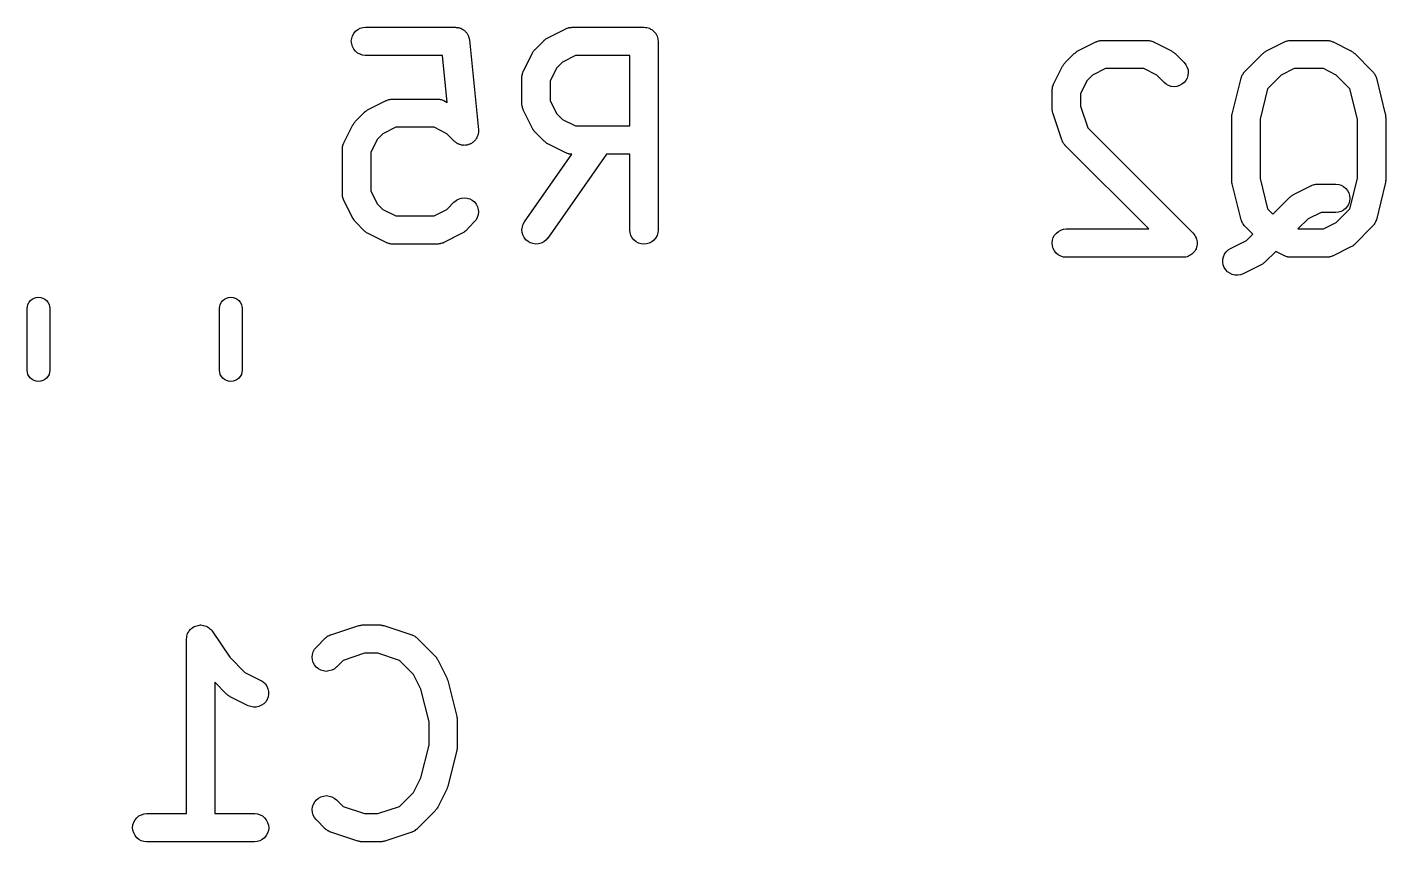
# Model space of a CAD drawing. Extents: x 108.5 to 143.7, y -107.3 to -93.4.
# Drawn here: x 131.18 to 138.38, y -106.13 to -101.81 of the extents above; entities that cross this region are included whole.
import ezdxf

# ---------------------------------------------------------------- set-up
doc = ezdxf.new("R2010")
doc.units = 0
doc.header["$MEASUREMENT"] = 0
doc.layers.add('BLACK', color=7, linetype='CONTINUOUS')

msp = doc.modelspace()

# ---------------------------------------------------------------- linework, layer by layer
at = {"layer": 'BLACK', "linetype": 'CONTINUOUS'}
for p, q in [((132.899, -101.882), (132.901, -101.867)), ((132.901, -101.867), (132.905, -101.853)), ((132.905, -101.853), (132.912, -101.84)), ((132.912, -101.84), (132.922, -101.829)), ((132.922, -101.829), (132.933, -101.82)), ((132.933, -101.82), (132.946, -101.813)), ((132.946, -101.813), (132.96, -101.809)), ((132.96, -101.809), (132.974, -101.807)), ((132.974, -101.807), (133.451, -101.807)), ((133.451, -101.807), (133.452, -101.807)), ((133.452, -101.807), (133.455, -101.808)), ((133.455, -101.808), (133.458, -101.808)), ((133.458, -101.808), (133.462, -101.809)), ((133.462, -101.809), (133.466, -101.809)), ((133.466, -101.809), (133.469, -101.81)), ((133.469, -101.81), (133.473, -101.811)), ((133.473, -101.811), (133.476, -101.812)), ((133.476, -101.812), (133.48, -101.813)), ((133.48, -101.813), (133.483, -101.815)), ((133.483, -101.815), (133.486, -101.816)), ((133.486, -101.816), (133.489, -101.819)), ((133.489, -101.819), (133.493, -101.82)), ((133.493, -101.82), (133.496, -101.823)), ((133.496, -101.823), (133.498, -101.824)), ((133.498, -101.824), (133.501, -101.827)), ((133.501, -101.827), (133.504, -101.83)), ((133.504, -101.83), (133.506, -101.833)), ((133.506, -101.833), (133.509, -101.835)), ((133.509, -101.835), (133.511, -101.838)), ((133.511, -101.838), (133.513, -101.841)), ((133.513, -101.841), (133.515, -101.844)), ((133.515, -101.844), (133.517, -101.847)), ((133.517, -101.847), (133.518, -101.851)), ((133.518, -101.851), (133.52, -101.854)), ((133.52, -101.854), (133.521, -101.857)), ((133.521, -101.857), (133.522, -101.861)), ((133.522, -101.861), (133.523, -101.864)), ((133.523, -101.864), (133.524, -101.868)), ((133.524, -101.868), (133.525, -101.872)), ((133.525, -101.872), (133.525, -101.875)), ((133.525, -101.875), (133.573, -102.351)), ((133.874, -101.925), (133.921, -101.877)), ((133.921, -101.877), (133.922, -101.876)), ((133.922, -101.876), (133.925, -101.874)), ((133.925, -101.874), (133.928, -101.871)), ((133.928, -101.871), (133.931, -101.869)), ((133.931, -101.869), (133.934, -101.867)), ((133.934, -101.867), (133.937, -101.865)), ((133.937, -101.865), (133.941, -101.863)), ((133.941, -101.863), (134.036, -101.815)), ((134.036, -101.815), (134.037, -101.815)), ((134.037, -101.815), (134.039, -101.814)), ((134.039, -101.814), (134.041, -101.813)), ((134.041, -101.813), (134.046, -101.812)), ((134.046, -101.812), (134.051, -101.81)), ((134.051, -101.81), (134.053, -101.809)), ((134.053, -101.809), (134.055, -101.809)), ((134.055, -101.809), (134.06, -101.808)), ((134.06, -101.808), (134.065, -101.808)), ((134.065, -101.808), (134.067, -101.808)), ((134.067, -101.808), (134.07, -101.807)), ((134.07, -101.807), (134.451, -101.807)), ((134.451, -101.807), (134.451, -101.807)), ((134.451, -101.807), (134.451, -101.807)), ((134.451, -101.807), (134.452, -101.807)), ((134.451, -101.807), (134.451, -101.807)), ((134.452, -101.807), (134.459, -101.808)), ((134.459, -101.808), (134.466, -101.809)), ((134.466, -101.809), (134.466, -101.809)), ((134.466, -101.809), (134.466, -101.809)), ((134.466, -101.809), (134.473, -101.811)), ((134.473, -101.811), (134.48, -101.813)), ((134.48, -101.813), (134.48, -101.813)), ((134.48, -101.813), (134.48, -101.813)), ((134.48, -101.813), (134.486, -101.817)), ((134.486, -101.817), (134.493, -101.82)), ((134.493, -101.82), (134.493, -101.82)), ((134.493, -101.82), (134.493, -101.82)), ((134.493, -101.82), (134.498, -101.825)), ((134.498, -101.825), (134.504, -101.83)), ((134.504, -101.83), (134.504, -101.83)), ((134.504, -101.83), (134.504, -101.83)), ((134.504, -101.83), (134.509, -101.835)), ((134.509, -101.835), (134.513, -101.841)), ((134.513, -101.841), (134.513, -101.841)), ((134.513, -101.841), (134.513, -101.841)), ((134.513, -101.841), (134.517, -101.848)), ((134.517, -101.848), (134.52, -101.854)), ((134.52, -101.854), (134.52, -101.854)), ((134.52, -101.854), (134.52, -101.854)), ((134.52, -101.854), (134.522, -101.861)), ((134.522, -101.861), (134.524, -101.868)), ((134.524, -101.868), (134.524, -101.868)), ((134.524, -101.868), (134.524, -101.868)), ((134.524, -101.868), (134.525, -101.875)), ((134.525, -101.875), (134.526, -101.882)), ((136.866, -101.879), (136.871, -101.878)), ((136.871, -101.878), (136.877, -101.878)), ((136.877, -101.878), (136.879, -101.878)), ((136.879, -101.878), (136.881, -101.877)), ((136.881, -101.877), (137.119, -101.877)), ((137.119, -101.877), (137.12, -101.877)), ((137.12, -101.877), (137.122, -101.878)), ((137.122, -101.878), (137.124, -101.878)), ((137.124, -101.878), (137.13, -101.878)), ((137.13, -101.878), (137.135, -101.879)), ((137.866, -101.879), (137.871, -101.878)), ((137.871, -101.878), (137.877, -101.878)), ((137.877, -101.878), (137.879, -101.878)), ((137.879, -101.878), (137.881, -101.877)), ((137.881, -101.877), (138.071, -101.877)), ((138.071, -101.877), (138.072, -101.877)), ((138.072, -101.877), (138.075, -101.878)), ((138.075, -101.878), (138.077, -101.878)), ((138.077, -101.878), (138.082, -101.878)), ((138.082, -101.878), (138.087, -101.879)), ((132.901, -101.896), (132.899, -101.882)), ((132.905, -101.91), (132.901, -101.896)), ((132.912, -101.923), (132.905, -101.91)), ((132.921, -101.935), (132.912, -101.923)), ((132.932, -101.944), (132.921, -101.935)), ((132.945, -101.951), (132.932, -101.944)), ((133.812, -102.039), (133.86, -101.944)), ((133.86, -101.943), (133.862, -101.94)), ((133.86, -101.944), (133.86, -101.943)), ((133.862, -101.94), (133.864, -101.936)), ((133.864, -101.936), (133.866, -101.933)), ((133.866, -101.933), (133.868, -101.931)), ((133.868, -101.931), (133.871, -101.928)), ((133.871, -101.928), (133.874, -101.925)), ((134.526, -101.882), (134.526, -102.882)), ((136.685, -101.995), (136.733, -101.947)), ((136.733, -101.946), (136.737, -101.944)), ((136.733, -101.947), (136.733, -101.946)), ((136.737, -101.944), (136.74, -101.941)), ((136.74, -101.941), (136.742, -101.939)), ((136.742, -101.939), (136.745, -101.937)), ((136.745, -101.937), (136.749, -101.935)), ((136.749, -101.935), (136.752, -101.933)), ((136.752, -101.933), (136.847, -101.885)), ((136.847, -101.885), (136.848, -101.885)), ((136.848, -101.885), (136.85, -101.884)), ((136.85, -101.884), (136.852, -101.883)), ((136.852, -101.883), (136.857, -101.882)), ((136.857, -101.882), (136.862, -101.88)), ((136.862, -101.88), (136.864, -101.879)), ((136.864, -101.879), (136.866, -101.879)), ((137.135, -101.879), (137.137, -101.88)), ((137.137, -101.88), (137.139, -101.88)), ((137.139, -101.88), (137.144, -101.882)), ((137.144, -101.882), (137.149, -101.883)), ((137.149, -101.883), (137.151, -101.885)), ((137.151, -101.885), (137.153, -101.885)), ((137.153, -101.885), (137.248, -101.933)), ((137.248, -101.933), (137.249, -101.933)), ((137.249, -101.933), (137.252, -101.936)), ((137.252, -101.936), (137.256, -101.938)), ((137.256, -101.938), (137.258, -101.94)), ((137.258, -101.94), (137.261, -101.941)), ((137.261, -101.941), (137.264, -101.944)), ((137.264, -101.944), (137.267, -101.947)), ((137.267, -101.947), (137.315, -101.995)), ((137.637, -102.042), (137.733, -101.947)), ((137.733, -101.946), (137.737, -101.944)), ((137.733, -101.947), (137.733, -101.946)), ((137.737, -101.944), (137.74, -101.941)), ((137.74, -101.941), (137.742, -101.939)), ((137.742, -101.939), (137.745, -101.937)), ((137.745, -101.937), (137.749, -101.935)), ((137.749, -101.935), (137.752, -101.933)), ((137.752, -101.933), (137.847, -101.885)), ((137.847, -101.885), (137.848, -101.885)), ((137.848, -101.885), (137.85, -101.884)), ((137.85, -101.884), (137.852, -101.883)), ((137.852, -101.883), (137.857, -101.882)), ((137.857, -101.882), (137.862, -101.88)), ((137.862, -101.88), (137.864, -101.879)), ((137.864, -101.879), (137.866, -101.879)), ((138.087, -101.879), (138.089, -101.88)), ((138.089, -101.88), (138.091, -101.88)), ((138.091, -101.88), (138.096, -101.882)), ((138.096, -101.882), (138.101, -101.883)), ((138.101, -101.883), (138.103, -101.885)), ((138.103, -101.885), (138.105, -101.885)), ((138.105, -101.885), (138.2, -101.933)), ((138.2, -101.933), (138.201, -101.933)), ((138.201, -101.933), (138.205, -101.936)), ((138.205, -101.936), (138.208, -101.938)), ((138.208, -101.938), (138.211, -101.94)), ((138.211, -101.94), (138.213, -101.941)), ((138.213, -101.941), (138.216, -101.944)), ((138.216, -101.944), (138.22, -101.947)), ((138.22, -101.947), (138.315, -102.042)), ((132.959, -101.956), (132.945, -101.951)), ((132.973, -101.957), (132.959, -101.956)), ((132.974, -101.957), (132.973, -101.957)), ((133.383, -101.957), (132.974, -101.957)), ((133.408, -102.206), (133.383, -101.957)), ((133.988, -102.022), (133.954, -102.091)), ((134.019, -101.992), (133.988, -102.022)), ((134.087, -101.957), (134.019, -101.992)), ((134.376, -101.957), (134.087, -101.957)), ((134.376, -102.331), (134.376, -101.957)), ((136.623, -102.109), (136.671, -102.014)), ((136.671, -102.013), (136.674, -102.01)), ((136.671, -102.014), (136.671, -102.013)), ((136.674, -102.01), (136.676, -102.006)), ((136.676, -102.006), (136.678, -102.003)), ((136.678, -102.003), (136.679, -102.001)), ((136.679, -102.001), (136.682, -101.998)), ((136.682, -101.998), (136.685, -101.995)), ((137.315, -101.995), (137.316, -101.995)), ((137.316, -101.995), (137.325, -102.007)), ((137.325, -102.007), (137.332, -102.02)), ((137.332, -102.02), (137.336, -102.034)), ((133.804, -102.067), (133.805, -102.062)), ((133.804, -102.07), (133.804, -102.067)), ((133.804, -102.072), (133.804, -102.07)), ((133.804, -102.073), (133.804, -102.072)), ((133.804, -102.216), (133.804, -102.073)), ((133.805, -102.062), (133.806, -102.057)), ((133.806, -102.055), (133.807, -102.053)), ((133.806, -102.057), (133.806, -102.055)), ((133.807, -102.053), (133.809, -102.048)), ((133.809, -102.048), (133.81, -102.043)), ((133.81, -102.043), (133.811, -102.041)), ((133.811, -102.041), (133.812, -102.039)), ((133.954, -102.091), (133.954, -102.198)), ((136.8, -102.092), (136.765, -102.161)), ((136.83, -102.062), (136.8, -102.092)), ((136.899, -102.027), (136.83, -102.062)), ((137.101, -102.027), (136.899, -102.027)), ((137.17, -102.062), (137.101, -102.027)), ((137.209, -102.101), (137.17, -102.062)), ((137.324, -102.09), (137.315, -102.101)), ((137.331, -102.077), (137.324, -102.09)), ((137.335, -102.063), (137.331, -102.077)), ((137.337, -102.048), (137.335, -102.063)), ((137.336, -102.034), (137.337, -102.048)), ((137.57, -102.268), (137.618, -102.077)), ((137.618, -102.076), (137.62, -102.071)), ((137.618, -102.077), (137.618, -102.076)), ((137.62, -102.071), (137.621, -102.066)), ((137.621, -102.066), (137.622, -102.064)), ((137.622, -102.064), (137.623, -102.062)), ((137.623, -102.062), (137.626, -102.058)), ((137.626, -102.058), (137.628, -102.054)), ((137.628, -102.054), (137.63, -102.052)), ((137.63, -102.052), (137.631, -102.05)), ((137.631, -102.05), (137.634, -102.046)), ((137.634, -102.046), (137.637, -102.042)), ((137.83, -102.062), (137.758, -102.134)), ((137.899, -102.027), (137.83, -102.062)), ((138.054, -102.027), (137.899, -102.027)), ((138.122, -102.062), (138.054, -102.027)), ((138.194, -102.134), (138.122, -102.062)), ((138.315, -102.042), (138.316, -102.043)), ((138.316, -102.043), (138.319, -102.047)), ((138.319, -102.047), (138.322, -102.051)), ((138.322, -102.051), (138.323, -102.053)), ((138.323, -102.053), (138.325, -102.054)), ((138.325, -102.054), (138.327, -102.059)), ((138.327, -102.059), (138.33, -102.063)), ((138.33, -102.063), (138.331, -102.065)), ((138.331, -102.065), (138.332, -102.067)), ((138.332, -102.067), (138.333, -102.072)), ((138.333, -102.072), (138.335, -102.077)), ((138.335, -102.077), (138.382, -102.268)), ((136.615, -102.142), (136.616, -102.14)), ((136.615, -102.143), (136.615, -102.142)), ((136.615, -102.238), (136.615, -102.143)), ((136.616, -102.137), (136.617, -102.132)), ((136.616, -102.14), (136.616, -102.137)), ((136.617, -102.127), (136.618, -102.125)), ((136.617, -102.132), (136.617, -102.127)), ((136.618, -102.123), (136.62, -102.118)), ((136.618, -102.125), (136.618, -102.123)), ((136.62, -102.118), (136.622, -102.113)), ((136.622, -102.113), (136.623, -102.111)), ((136.623, -102.111), (136.623, -102.109)), ((136.765, -102.161), (136.765, -102.226)), ((137.22, -102.11), (137.209, -102.101)), ((137.233, -102.117), (137.22, -102.11)), ((137.247, -102.121), (137.233, -102.117)), ((137.262, -102.123), (137.247, -102.121)), ((137.276, -102.121), (137.262, -102.123)), ((137.29, -102.117), (137.276, -102.121)), ((137.303, -102.11), (137.29, -102.117)), ((137.315, -102.101), (137.303, -102.11)), ((137.758, -102.134), (137.718, -102.295)), ((138.235, -102.295), (138.194, -102.134)), ((132.988, -102.244), (133.084, -102.196)), ((133.084, -102.196), (133.085, -102.196)), ((133.085, -102.196), (133.087, -102.195)), ((133.087, -102.195), (133.089, -102.194)), ((133.089, -102.194), (133.094, -102.193)), ((133.094, -102.193), (133.098, -102.191)), ((133.098, -102.191), (133.101, -102.19)), ((133.101, -102.19), (133.103, -102.19)), ((133.103, -102.19), (133.108, -102.189)), ((133.108, -102.189), (133.113, -102.188)), ((133.113, -102.188), (133.115, -102.189)), ((133.115, -102.189), (133.117, -102.188)), ((133.117, -102.188), (133.355, -102.188)), ((133.355, -102.188), (133.356, -102.188)), ((133.356, -102.188), (133.359, -102.189)), ((133.359, -102.189), (133.361, -102.189)), ((133.361, -102.189), (133.366, -102.189)), ((133.366, -102.189), (133.371, -102.19)), ((133.371, -102.19), (133.373, -102.191)), ((133.373, -102.191), (133.375, -102.191)), ((133.375, -102.191), (133.38, -102.193)), ((133.38, -102.193), (133.385, -102.194)), ((133.385, -102.194), (133.387, -102.195)), ((133.387, -102.195), (133.389, -102.196)), ((133.389, -102.196), (133.408, -102.206)), ((133.804, -102.218), (133.804, -102.216)), ((133.804, -102.22), (133.804, -102.218)), ((133.805, -102.225), (133.804, -102.22)), ((133.806, -102.23), (133.805, -102.225)), ((133.806, -102.232), (133.806, -102.23)), ((133.807, -102.235), (133.806, -102.232)), ((133.808, -102.239), (133.807, -102.235)), ((133.954, -102.198), (133.988, -102.267)), ((136.616, -102.242), (136.615, -102.238)), ((136.765, -102.226), (136.804, -102.34)), ((132.916, -102.312), (132.919, -102.309)), ((132.919, -102.309), (132.921, -102.306)), ((132.921, -102.306), (132.969, -102.258)), ((132.969, -102.258), (132.97, -102.257)), ((132.97, -102.257), (132.973, -102.255)), ((132.973, -102.255), (132.976, -102.252)), ((132.976, -102.252), (132.979, -102.25)), ((132.979, -102.25), (132.981, -102.248)), ((132.981, -102.248), (132.985, -102.246)), ((132.985, -102.246), (132.988, -102.244)), ((133.81, -102.244), (133.808, -102.239)), ((133.811, -102.246), (133.81, -102.244)), ((133.812, -102.248), (133.811, -102.246)), ((133.812, -102.249), (133.812, -102.248)), ((133.86, -102.344), (133.812, -102.249)), ((133.988, -102.267), (134.019, -102.297)), ((134.019, -102.297), (134.087, -102.331)), ((136.616, -102.247), (136.616, -102.242)), ((136.617, -102.25), (136.616, -102.247)), ((136.617, -102.253), (136.617, -102.25)), ((136.618, -102.257), (136.617, -102.253)), ((136.619, -102.261), (136.618, -102.257)), ((136.619, -102.262), (136.619, -102.261)), ((136.667, -102.405), (136.619, -102.262)), ((137.568, -102.282), (137.569, -102.276)), ((137.568, -102.283), (137.568, -102.282)), ((137.568, -102.285), (137.568, -102.283)), ((137.568, -102.286), (137.568, -102.285)), ((137.568, -102.619), (137.568, -102.286)), ((137.569, -102.27), (137.57, -102.269)), ((137.569, -102.276), (137.569, -102.27)), ((137.57, -102.269), (137.57, -102.268)), ((137.718, -102.295), (137.718, -102.61)), ((138.235, -102.61), (138.235, -102.295)), ((138.382, -102.268), (138.383, -102.269)), ((138.383, -102.269), (138.383, -102.27)), ((138.383, -102.27), (138.383, -102.271)), ((138.383, -102.271), (138.384, -102.277)), ((138.384, -102.277), (138.384, -102.283)), ((138.384, -102.283), (138.384, -102.284)), ((138.384, -102.284), (138.385, -102.286)), ((138.385, -102.286), (138.385, -102.619)), ((132.86, -102.42), (132.907, -102.325)), ((132.907, -102.325), (132.908, -102.324)), ((132.908, -102.324), (132.91, -102.321)), ((132.91, -102.321), (132.912, -102.317)), ((132.912, -102.317), (132.914, -102.314)), ((132.914, -102.314), (132.916, -102.312)), ((133.066, -102.373), (133.036, -102.403)), ((133.135, -102.338), (133.066, -102.373)), ((133.338, -102.338), (133.135, -102.338)), ((133.406, -102.373), (133.338, -102.338)), ((133.445, -102.412), (133.406, -102.373)), ((133.57, -102.381), (133.568, -102.384)), ((133.571, -102.377), (133.57, -102.381)), ((133.572, -102.374), (133.571, -102.377)), ((133.573, -102.367), (133.572, -102.37)), ((133.572, -102.37), (133.572, -102.374)), ((133.573, -102.351), (133.573, -102.352)), ((133.573, -102.352), (133.573, -102.356)), ((133.573, -102.356), (133.573, -102.359)), ((133.573, -102.359), (133.573, -102.363)), ((133.573, -102.363), (133.573, -102.367)), ((133.862, -102.348), (133.86, -102.344)), ((133.864, -102.352), (133.862, -102.348)), ((133.866, -102.354), (133.864, -102.352)), ((133.867, -102.357), (133.866, -102.354)), ((133.87, -102.36), (133.867, -102.357)), ((133.873, -102.363), (133.87, -102.36)), ((133.874, -102.364), (133.873, -102.363)), ((133.921, -102.412), (133.874, -102.364)), ((134.087, -102.331), (134.376, -102.331)), ((136.804, -102.34), (137.363, -102.899)), ((132.852, -102.448), (132.853, -102.443)), ((132.852, -102.451), (132.852, -102.448)), ((132.852, -102.453), (132.852, -102.451)), ((132.852, -102.454), (132.852, -102.453)), ((132.852, -102.692), (132.852, -102.454)), ((132.853, -102.438), (132.854, -102.436)), ((132.853, -102.443), (132.853, -102.438)), ((132.854, -102.434), (132.856, -102.429)), ((132.854, -102.436), (132.854, -102.434)), ((132.856, -102.429), (132.858, -102.424)), ((132.858, -102.424), (132.859, -102.422)), ((132.859, -102.422), (132.86, -102.42)), ((133.036, -102.403), (133.002, -102.472)), ((133.448, -102.414), (133.445, -102.412)), ((133.451, -102.416), (133.448, -102.414)), ((133.454, -102.419), (133.451, -102.416)), ((133.456, -102.421), (133.454, -102.419)), ((133.46, -102.423), (133.456, -102.421)), ((133.463, -102.425), (133.46, -102.423)), ((133.466, -102.426), (133.463, -102.425)), ((133.469, -102.428), (133.466, -102.426)), ((133.473, -102.429), (133.469, -102.428)), ((133.476, -102.43), (133.473, -102.429)), ((133.48, -102.431), (133.476, -102.43)), ((133.483, -102.432), (133.48, -102.431)), ((133.487, -102.432), (133.483, -102.432)), ((133.491, -102.433), (133.487, -102.432)), ((133.494, -102.433), (133.491, -102.433)), ((133.498, -102.434), (133.494, -102.433)), ((133.502, -102.433), (133.498, -102.434)), ((133.505, -102.433), (133.502, -102.433)), ((133.509, -102.433), (133.505, -102.433)), ((133.513, -102.432), (133.509, -102.433)), ((133.516, -102.431), (133.513, -102.432)), ((133.52, -102.43), (133.516, -102.431)), ((133.523, -102.429), (133.52, -102.43)), ((133.527, -102.428), (133.523, -102.429)), ((133.53, -102.426), (133.527, -102.428)), ((133.533, -102.425), (133.53, -102.426)), ((133.536, -102.423), (133.533, -102.425)), ((133.54, -102.421), (133.536, -102.423)), ((133.542, -102.419), (133.54, -102.421)), ((133.545, -102.417), (133.542, -102.419)), ((133.548, -102.414), (133.545, -102.417)), ((133.551, -102.412), (133.548, -102.414)), ((133.553, -102.409), (133.551, -102.412)), ((133.556, -102.407), (133.553, -102.409)), ((133.558, -102.404), (133.556, -102.407)), ((133.56, -102.401), (133.558, -102.404)), ((133.562, -102.398), (133.56, -102.401)), ((133.564, -102.395), (133.562, -102.398)), ((133.565, -102.391), (133.564, -102.395)), ((133.567, -102.388), (133.565, -102.391)), ((133.568, -102.384), (133.567, -102.388)), ((133.925, -102.414), (133.921, -102.412)), ((133.928, -102.417), (133.925, -102.414)), ((133.93, -102.419), (133.928, -102.417)), ((133.933, -102.421), (133.93, -102.419)), ((133.936, -102.423), (133.933, -102.421)), ((133.94, -102.425), (133.936, -102.423)), ((133.941, -102.426), (133.94, -102.425)), ((134.036, -102.473), (133.941, -102.426)), ((136.668, -102.407), (136.667, -102.405)), ((136.668, -102.409), (136.668, -102.407)), ((136.671, -102.413), (136.668, -102.409)), ((136.673, -102.418), (136.671, -102.413)), ((136.674, -102.42), (136.673, -102.418)), ((136.675, -102.422), (136.674, -102.42)), ((136.678, -102.426), (136.675, -102.422)), ((136.681, -102.43), (136.678, -102.426)), ((136.683, -102.432), (136.681, -102.43)), ((136.684, -102.433), (136.683, -102.432)), ((136.685, -102.434), (136.684, -102.433)), ((137.128, -102.877), (136.685, -102.434)), ((133.002, -102.472), (133.002, -102.674)), ((133.818, -102.839), (134.068, -102.481)), ((134.252, -102.481), (133.941, -102.925)), ((134.038, -102.474), (134.036, -102.473)), ((134.04, -102.475), (134.038, -102.474)), ((134.045, -102.477), (134.04, -102.475)), ((134.05, -102.479), (134.045, -102.477)), ((134.052, -102.479), (134.05, -102.479)), ((134.054, -102.48), (134.052, -102.479)), ((134.059, -102.48), (134.054, -102.48)), ((134.064, -102.481), (134.059, -102.48)), ((134.066, -102.481), (134.064, -102.481)), ((134.068, -102.481), (134.066, -102.481)), ((134.376, -102.481), (134.252, -102.481)), ((134.376, -102.882), (134.376, -102.481)), ((137.568, -102.62), (137.568, -102.619)), ((137.568, -102.622), (137.568, -102.62)), ((137.569, -102.628), (137.568, -102.622)), ((137.569, -102.634), (137.569, -102.628)), ((137.57, -102.635), (137.569, -102.634)), ((137.57, -102.636), (137.57, -102.635)), ((137.57, -102.637), (137.57, -102.636)), ((137.618, -102.828), (137.57, -102.637)), ((137.718, -102.61), (137.758, -102.771)), ((137.895, -102.695), (137.99, -102.647)), ((137.99, -102.647), (137.991, -102.647)), ((137.991, -102.647), (137.993, -102.646)), ((137.993, -102.646), (137.995, -102.645)), ((137.995, -102.645), (138, -102.643)), ((138, -102.643), (138.005, -102.642)), ((138.005, -102.642), (138.007, -102.641)), ((138.007, -102.641), (138.009, -102.641)), ((138.009, -102.641), (138.014, -102.64)), ((138.014, -102.64), (138.019, -102.639)), ((138.019, -102.639), (138.022, -102.639)), ((138.022, -102.639), (138.024, -102.639)), ((138.024, -102.639), (138.119, -102.639)), ((138.119, -102.639), (138.12, -102.639)), ((138.12, -102.639), (138.135, -102.641)), ((138.135, -102.641), (138.149, -102.645)), ((138.149, -102.645), (138.161, -102.652)), ((138.161, -102.652), (138.173, -102.662)), ((138.173, -102.662), (138.182, -102.673)), ((138.194, -102.771), (138.235, -102.61)), ((138.382, -102.637), (138.335, -102.828)), ((138.383, -102.635), (138.382, -102.636)), ((138.382, -102.636), (138.382, -102.637)), ((138.384, -102.629), (138.383, -102.635)), ((138.385, -102.62), (138.384, -102.621)), ((138.384, -102.621), (138.384, -102.623)), ((138.384, -102.623), (138.384, -102.629)), ((138.385, -102.619), (138.385, -102.62)), ((132.852, -102.694), (132.852, -102.692)), ((132.852, -102.696), (132.852, -102.694)), ((132.853, -102.701), (132.852, -102.696)), ((132.853, -102.706), (132.853, -102.701)), ((132.854, -102.709), (132.853, -102.706)), ((132.854, -102.711), (132.854, -102.709)), ((132.856, -102.716), (132.854, -102.711)), ((132.857, -102.72), (132.856, -102.716)), ((132.858, -102.722), (132.857, -102.72)), ((132.859, -102.725), (132.858, -102.722)), ((132.86, -102.725), (132.859, -102.725)), ((132.907, -102.821), (132.86, -102.725)), ((133.002, -102.674), (133.036, -102.743)), ((133.036, -102.743), (133.066, -102.773)), ((133.406, -102.773), (133.445, -102.734)), ((133.445, -102.734), (133.446, -102.733)), ((133.446, -102.733), (133.457, -102.724)), ((133.457, -102.724), (133.47, -102.718)), ((133.47, -102.718), (133.484, -102.713)), ((133.484, -102.713), (133.499, -102.712)), ((133.499, -102.712), (133.514, -102.714)), ((133.514, -102.714), (133.528, -102.718)), ((133.528, -102.718), (133.54, -102.725)), ((133.54, -102.725), (133.552, -102.734)), ((133.552, -102.734), (133.561, -102.746)), ((137.786, -102.799), (137.876, -102.709)), ((137.876, -102.708), (137.88, -102.706)), ((137.876, -102.709), (137.876, -102.708)), ((137.88, -102.706), (137.883, -102.703)), ((137.883, -102.703), (137.885, -102.701)), ((137.885, -102.701), (137.888, -102.699)), ((137.888, -102.699), (137.891, -102.697)), ((137.891, -102.697), (137.895, -102.695)), ((138.188, -102.743), (138.181, -102.756)), ((138.182, -102.673), (138.189, -102.686)), ((138.193, -102.729), (138.188, -102.743)), ((138.189, -102.686), (138.193, -102.7)), ((138.193, -102.7), (138.194, -102.715)), ((138.194, -102.715), (138.193, -102.729)), ((133.066, -102.773), (133.135, -102.807)), ((133.135, -102.807), (133.338, -102.807)), ((133.338, -102.807), (133.406, -102.773)), ((133.561, -102.746), (133.568, -102.759)), ((133.572, -102.802), (133.567, -102.816)), ((133.568, -102.759), (133.572, -102.773)), ((133.572, -102.773), (133.573, -102.787)), ((133.573, -102.787), (133.572, -102.802)), ((137.758, -102.771), (137.786, -102.799)), ((138.042, -102.789), (137.973, -102.824)), ((138.119, -102.789), (138.042, -102.789)), ((138.134, -102.788), (138.119, -102.789)), ((138.122, -102.843), (138.194, -102.771)), ((138.148, -102.784), (138.134, -102.788)), ((138.161, -102.777), (138.148, -102.784)), ((138.172, -102.768), (138.161, -102.777)), ((138.181, -102.756), (138.172, -102.768)), ((132.91, -102.824), (132.907, -102.821)), ((132.912, -102.828), (132.91, -102.824)), ((132.913, -102.83), (132.912, -102.828)), ((132.915, -102.833), (132.913, -102.83)), ((132.918, -102.836), (132.915, -102.833)), ((132.921, -102.839), (132.918, -102.836)), ((132.921, -102.84), (132.921, -102.839)), ((132.969, -102.888), (132.921, -102.84)), ((133.551, -102.84), (133.504, -102.888)), ((133.561, -102.829), (133.551, -102.84)), ((133.567, -102.816), (133.561, -102.829)), ((133.804, -102.881), (133.806, -102.866)), ((133.805, -102.895), (133.804, -102.881)), ((133.806, -102.866), (133.811, -102.852)), ((133.811, -102.852), (133.818, -102.839)), ((134.377, -102.897), (134.376, -102.882)), ((134.526, -102.883), (134.524, -102.898)), ((134.526, -102.882), (134.526, -102.883)), ((136.649, -102.89), (136.662, -102.883)), ((136.662, -102.883), (136.676, -102.879)), ((136.676, -102.879), (136.69, -102.877)), ((136.69, -102.877), (137.128, -102.877)), ((137.619, -102.832), (137.618, -102.828)), ((137.621, -102.837), (137.619, -102.832)), ((137.622, -102.839), (137.621, -102.837)), ((137.623, -102.841), (137.622, -102.839)), ((137.625, -102.846), (137.623, -102.841)), ((137.628, -102.85), (137.625, -102.846)), ((137.629, -102.852), (137.628, -102.85)), ((137.63, -102.854), (137.629, -102.852)), ((137.634, -102.858), (137.63, -102.854)), ((137.637, -102.862), (137.634, -102.858)), ((137.637, -102.863), (137.637, -102.862)), ((137.68, -102.905), (137.637, -102.863)), ((137.973, -102.824), (137.919, -102.877)), ((137.919, -102.877), (138.054, -102.877)), ((138.054, -102.877), (138.122, -102.843)), ((138.315, -102.863), (138.22, -102.958)), ((138.318, -102.859), (138.315, -102.863)), ((138.322, -102.855), (138.318, -102.859)), ((138.323, -102.853), (138.322, -102.855)), ((138.324, -102.851), (138.323, -102.853)), ((138.327, -102.847), (138.324, -102.851)), ((138.329, -102.842), (138.327, -102.847)), ((138.33, -102.84), (138.329, -102.842)), ((138.331, -102.838), (138.33, -102.84)), ((138.333, -102.833), (138.331, -102.838)), ((138.334, -102.829), (138.333, -102.833)), ((138.335, -102.828), (138.334, -102.829)), ((132.972, -102.89), (132.969, -102.888)), ((132.975, -102.893), (132.972, -102.89)), ((132.978, -102.895), (132.975, -102.893)), ((132.98, -102.897), (132.978, -102.895)), ((132.984, -102.899), (132.98, -102.897)), ((132.988, -102.901), (132.984, -102.899)), ((132.988, -102.902), (132.988, -102.901)), ((133.084, -102.949), (132.988, -102.902)), ((133.086, -102.95), (133.084, -102.949)), ((133.088, -102.951), (133.086, -102.95)), ((133.093, -102.953), (133.088, -102.951)), ((133.097, -102.955), (133.093, -102.953)), ((133.1, -102.955), (133.097, -102.955)), ((133.102, -102.956), (133.1, -102.955)), ((133.107, -102.956), (133.102, -102.956)), ((133.112, -102.957), (133.107, -102.956)), ((133.114, -102.957), (133.112, -102.957)), ((133.116, -102.957), (133.114, -102.957)), ((133.117, -102.957), (133.116, -102.957)), ((133.355, -102.957), (133.117, -102.957)), ((133.358, -102.957), (133.355, -102.957)), ((133.36, -102.957), (133.358, -102.957)), ((133.365, -102.956), (133.36, -102.957)), ((133.37, -102.956), (133.365, -102.956)), ((133.372, -102.955), (133.37, -102.956)), ((133.374, -102.955), (133.372, -102.955)), ((133.379, -102.953), (133.374, -102.955)), ((133.384, -102.952), (133.379, -102.953)), ((133.386, -102.951), (133.384, -102.952)), ((133.388, -102.95), (133.386, -102.951)), ((133.389, -102.949), (133.388, -102.95)), ((133.484, -102.902), (133.389, -102.949)), ((133.488, -102.9), (133.484, -102.902)), ((133.491, -102.898), (133.488, -102.9)), ((133.494, -102.896), (133.491, -102.898)), ((133.497, -102.894), (133.494, -102.896)), ((133.5, -102.891), (133.497, -102.894)), ((133.503, -102.889), (133.5, -102.891)), ((133.504, -102.888), (133.503, -102.889)), ((133.809, -102.909), (133.805, -102.895)), ((133.816, -102.922), (133.809, -102.909)), ((133.825, -102.934), (133.816, -102.922)), ((133.836, -102.944), (133.825, -102.934)), ((133.848, -102.951), (133.836, -102.944)), ((133.862, -102.955), (133.848, -102.951)), ((133.877, -102.957), (133.862, -102.955)), ((133.891, -102.956), (133.877, -102.957)), ((133.906, -102.953), (133.891, -102.956)), ((133.919, -102.946), (133.906, -102.953)), ((133.93, -102.937), (133.919, -102.946)), ((133.94, -102.926), (133.93, -102.937)), ((133.941, -102.925), (133.94, -102.926)), ((134.381, -102.911), (134.377, -102.897)), ((134.388, -102.924), (134.381, -102.911)), ((134.397, -102.935), (134.388, -102.924)), ((134.409, -102.945), (134.397, -102.935)), ((134.422, -102.952), (134.409, -102.945)), ((134.436, -102.956), (134.422, -102.952)), ((134.45, -102.957), (134.436, -102.956)), ((134.465, -102.956), (134.45, -102.957)), ((134.479, -102.952), (134.465, -102.956)), ((134.492, -102.945), (134.479, -102.952)), ((134.503, -102.936), (134.492, -102.945)), ((134.512, -102.925), (134.503, -102.936)), ((134.52, -102.912), (134.512, -102.925)), ((134.524, -102.898), (134.52, -102.912)), ((136.615, -102.952), (136.617, -102.937)), ((136.617, -102.966), (136.615, -102.952)), ((136.617, -102.937), (136.621, -102.923)), ((136.621, -102.923), (136.628, -102.91)), ((136.628, -102.91), (136.638, -102.899)), ((136.638, -102.899), (136.649, -102.89)), ((137.363, -102.899), (137.363, -102.9)), ((137.363, -102.9), (137.363, -102.9)), ((137.363, -102.9), (137.363, -102.9)), ((137.363, -102.9), (137.363, -102.9)), ((137.363, -102.9), (137.368, -102.906)), ((137.368, -102.906), (137.372, -102.911)), ((137.372, -102.911), (137.372, -102.911)), ((137.372, -102.911), (137.372, -102.912)), ((137.372, -102.912), (137.376, -102.918)), ((137.376, -102.918), (137.379, -102.924)), ((137.379, -102.924), (137.379, -102.924)), ((137.379, -102.924), (137.379, -102.925)), ((137.379, -102.925), (137.381, -102.931)), ((137.381, -102.931), (137.383, -102.938)), ((137.383, -102.938), (137.383, -102.938)), ((137.383, -102.938), (137.383, -102.939)), ((137.383, -102.939), (137.384, -102.946)), ((137.384, -102.946), (137.385, -102.953)), ((137.385, -102.953), (137.384, -102.96)), ((137.385, -102.953), (137.385, -102.953)), ((137.385, -102.953), (137.385, -102.953)), ((137.562, -102.981), (137.646, -102.938)), ((137.646, -102.938), (137.68, -102.905)), ((138.219, -102.959), (138.216, -102.961)), ((138.22, -102.958), (138.219, -102.959)), ((136.621, -102.98), (136.617, -102.966)), ((136.628, -102.993), (136.621, -102.98)), ((136.637, -103.005), (136.628, -102.993)), ((136.648, -103.014), (136.637, -103.005)), ((136.661, -103.021), (136.648, -103.014)), ((136.675, -103.026), (136.661, -103.021)), ((136.689, -103.027), (136.675, -103.026)), ((136.69, -103.027), (136.689, -103.027)), ((137.31, -103.027), (136.69, -103.027)), ((137.317, -103.027), (137.31, -103.027)), ((137.324, -103.026), (137.317, -103.027)), ((137.331, -103.024), (137.324, -103.026)), ((137.324, -103.026), (137.324, -103.026)), ((137.324, -103.026), (137.324, -103.026)), ((137.338, -103.022), (137.331, -103.024)), ((137.344, -103.018), (137.338, -103.022)), ((137.338, -103.022), (137.338, -103.022)), ((137.338, -103.022), (137.338, -103.022)), ((137.351, -103.015), (137.344, -103.018)), ((137.357, -103.01), (137.351, -103.015)), ((137.351, -103.015), (137.351, -103.015)), ((137.351, -103.015), (137.351, -103.015)), ((137.362, -103.006), (137.357, -103.01)), ((137.367, -103), (137.362, -103.006)), ((137.362, -103.006), (137.362, -103.006)), ((137.362, -103.006), (137.362, -103.006)), ((137.372, -102.995), (137.367, -103)), ((137.375, -102.988), (137.372, -102.994)), ((137.372, -102.994), (137.372, -102.994)), ((137.372, -102.994), (137.372, -102.995)), ((137.379, -102.982), (137.375, -102.988)), ((137.381, -102.974), (137.379, -102.981)), ((137.379, -102.981), (137.379, -102.982)), ((137.379, -102.982), (137.379, -102.982)), ((137.383, -102.968), (137.381, -102.974)), ((137.384, -102.96), (137.383, -102.967)), ((137.383, -102.967), (137.383, -102.968)), ((137.383, -102.968), (137.383, -102.968)), ((137.521, -103.038), (137.524, -103.024)), ((137.524, -103.024), (137.53, -103.01)), ((137.53, -103.01), (137.539, -102.998)), ((137.539, -102.998), (137.549, -102.988)), ((137.549, -102.988), (137.562, -102.981)), ((137.801, -102.996), (137.744, -103.053)), ((137.847, -103.019), (137.801, -102.996)), ((137.849, -103.02), (137.847, -103.019)), ((137.851, -103.021), (137.849, -103.02)), ((137.856, -103.023), (137.851, -103.021)), ((137.861, -103.025), (137.856, -103.023)), ((137.863, -103.025), (137.861, -103.025)), ((137.865, -103.026), (137.863, -103.025)), ((137.87, -103.026), (137.865, -103.026)), ((137.876, -103.027), (137.87, -103.026)), ((137.878, -103.027), (137.876, -103.027)), ((137.88, -103.027), (137.878, -103.027)), ((137.881, -103.027), (137.88, -103.027)), ((138.071, -103.027), (137.881, -103.027)), ((138.074, -103.027), (138.071, -103.027)), ((138.076, -103.027), (138.074, -103.027)), ((138.081, -103.026), (138.076, -103.027)), ((138.086, -103.026), (138.081, -103.026)), ((138.088, -103.025), (138.086, -103.026)), ((138.09, -103.025), (138.088, -103.025)), ((138.095, -103.023), (138.09, -103.025)), ((138.1, -103.022), (138.095, -103.023)), ((138.102, -103.021), (138.1, -103.022)), ((138.104, -103.02), (138.102, -103.021)), ((138.105, -103.019), (138.104, -103.02)), ((138.2, -102.972), (138.105, -103.019)), ((138.204, -102.97), (138.2, -102.972)), ((138.208, -102.968), (138.204, -102.97)), ((138.21, -102.966), (138.208, -102.968)), ((138.213, -102.964), (138.21, -102.966)), ((138.216, -102.961), (138.213, -102.964)), ((137.52, -103.053), (137.521, -103.038)), ((137.523, -103.067), (137.52, -103.053)), ((137.528, -103.081), (137.523, -103.067)), ((137.536, -103.093), (137.528, -103.081)), ((137.546, -103.104), (137.536, -103.093)), ((137.724, -103.067), (137.629, -103.115)), ((137.728, -103.065), (137.724, -103.067)), ((137.731, -103.063), (137.728, -103.065)), ((137.734, -103.061), (137.731, -103.063)), ((137.736, -103.059), (137.734, -103.061)), ((137.739, -103.056), (137.736, -103.059)), ((137.743, -103.054), (137.739, -103.056)), ((137.744, -103.053), (137.743, -103.054)), ((137.557, -103.112), (137.546, -103.104)), ((137.571, -103.119), (137.557, -103.112)), ((137.585, -103.122), (137.571, -103.119)), ((137.6, -103.122), (137.585, -103.122)), ((137.614, -103.12), (137.6, -103.122)), ((137.628, -103.115), (137.614, -103.12)), ((137.629, -103.115), (137.628, -103.115)), ((131.207, -103.25), (131.217, -103.244)), ((131.217, -103.244), (131.228, -103.241)), ((131.228, -103.241), (131.24, -103.239)), ((131.24, -103.239), (131.252, -103.241)), ((131.252, -103.241), (131.263, -103.244)), ((131.263, -103.244), (131.273, -103.25)), ((132.227, -103.25), (132.237, -103.244)), ((132.237, -103.244), (132.248, -103.241)), ((132.248, -103.241), (132.26, -103.239)), ((132.26, -103.239), (132.272, -103.241)), ((132.272, -103.241), (132.283, -103.244)), ((132.283, -103.244), (132.293, -103.25)), ((131.18, -103.297), (131.181, -103.288)), ((131.18, -103.628), (131.18, -103.297)), ((131.181, -103.288), (131.184, -103.277)), ((131.184, -103.277), (131.19, -103.266)), ((131.19, -103.266), (131.197, -103.257)), ((131.197, -103.257), (131.207, -103.25)), ((131.273, -103.25), (131.283, -103.257)), ((131.283, -103.257), (131.29, -103.266)), ((131.29, -103.266), (131.296, -103.277)), ((131.296, -103.277), (131.299, -103.288)), ((131.299, -103.288), (131.3, -103.297)), ((131.3, -103.297), (131.3, -103.628)), ((132.2, -103.297), (132.201, -103.288)), ((132.2, -103.628), (132.2, -103.297)), ((132.201, -103.288), (132.204, -103.277)), ((132.204, -103.277), (132.21, -103.266)), ((132.21, -103.266), (132.217, -103.257)), ((132.217, -103.257), (132.227, -103.25)), ((132.293, -103.25), (132.303, -103.257)), ((132.303, -103.257), (132.31, -103.266)), ((132.31, -103.266), (132.316, -103.277)), ((132.316, -103.277), (132.319, -103.288)), ((132.319, -103.288), (132.32, -103.297)), ((132.32, -103.297), (132.32, -103.628)), ((131.181, -103.637), (131.18, -103.628)), ((131.184, -103.648), (131.181, -103.637)), ((131.19, -103.659), (131.184, -103.648)), ((131.197, -103.668), (131.19, -103.659)), ((131.207, -103.675), (131.197, -103.668)), ((131.217, -103.681), (131.207, -103.675)), ((131.273, -103.675), (131.263, -103.681)), ((131.283, -103.668), (131.273, -103.675)), ((131.29, -103.659), (131.283, -103.668)), ((131.296, -103.648), (131.29, -103.659)), ((131.299, -103.637), (131.296, -103.648)), ((131.3, -103.628), (131.299, -103.637)), ((132.201, -103.637), (132.2, -103.628)), ((132.204, -103.648), (132.201, -103.637)), ((132.21, -103.659), (132.204, -103.648)), ((132.217, -103.668), (132.21, -103.659)), ((132.227, -103.675), (132.217, -103.668)), ((132.237, -103.681), (132.227, -103.675)), ((132.293, -103.675), (132.283, -103.681)), ((132.303, -103.668), (132.293, -103.675)), ((132.31, -103.659), (132.303, -103.668)), ((132.316, -103.648), (132.31, -103.659)), ((132.319, -103.637), (132.316, -103.648)), ((132.32, -103.628), (132.319, -103.637)), ((131.228, -103.684), (131.217, -103.681)), ((131.24, -103.686), (131.228, -103.684)), ((131.252, -103.684), (131.24, -103.686)), ((131.263, -103.681), (131.252, -103.684)), ((132.248, -103.684), (132.237, -103.681)), ((132.26, -103.686), (132.248, -103.684)), ((132.272, -103.684), (132.26, -103.686)), ((132.283, -103.681), (132.272, -103.684)), ((132.025, -105.051), (132.026, -105.044)), ((132.026, -105.044), (132.027, -105.037)), ((132.027, -105.037), (132.029, -105.03)), ((132.027, -105.037), (132.027, -105.037)), ((132.027, -105.037), (132.027, -105.037)), ((132.029, -105.03), (132.031, -105.023)), ((132.031, -105.023), (132.035, -105.016)), ((132.031, -105.023), (132.031, -105.023)), ((132.031, -105.023), (132.031, -105.023)), ((132.035, -105.016), (132.038, -105.01)), ((132.038, -105.01), (132.043, -105.004)), ((132.038, -105.01), (132.038, -105.01)), ((132.038, -105.01), (132.038, -105.01)), ((132.043, -105.004), (132.047, -104.999)), ((132.047, -104.999), (132.047, -104.999)), ((132.047, -104.999), (132.048, -104.999)), ((132.048, -104.999), (132.053, -104.994)), ((132.053, -104.994), (132.059, -104.99)), ((132.059, -104.99), (132.065, -104.986)), ((132.059, -104.99), (132.059, -104.99)), ((132.059, -104.99), (132.059, -104.99)), ((132.065, -104.986), (132.072, -104.983)), ((132.072, -104.983), (132.079, -104.981)), ((132.072, -104.983), (132.072, -104.983)), ((132.072, -104.983), (132.072, -104.983)), ((132.079, -104.981), (132.086, -104.979)), ((132.086, -104.979), (132.093, -104.978)), ((132.086, -104.979), (132.086, -104.979)), ((132.086, -104.979), (132.086, -104.979)), ((132.093, -104.978), (132.1, -104.977)), ((132.1, -104.977), (132.101, -104.977)), ((132.1, -104.977), (132.1, -104.977)), ((132.101, -104.977), (132.108, -104.978)), ((132.108, -104.978), (132.115, -104.979)), ((132.115, -104.979), (132.115, -104.979)), ((132.115, -104.979), (132.115, -104.979)), ((132.115, -104.979), (132.122, -104.981)), ((132.122, -104.981), (132.129, -104.983)), ((132.129, -104.983), (132.129, -104.983)), ((132.129, -104.983), (132.129, -104.983)), ((132.129, -104.983), (132.136, -104.987)), ((132.136, -104.987), (132.142, -104.99)), ((132.142, -104.99), (132.142, -104.99)), ((132.142, -104.99), (132.142, -104.99)), ((132.142, -104.99), (132.147, -104.995)), ((132.147, -104.995), (132.153, -104.999)), ((132.153, -104.999), (132.153, -104.999)), ((132.153, -104.999), (132.153, -105)), ((132.153, -105), (132.158, -105.005)), ((132.158, -105.005), (132.162, -105.011)), ((132.162, -105.011), (132.254, -105.147)), ((132.714, -105.095), (132.761, -105.047)), ((132.761, -105.047), (132.762, -105.046)), ((132.762, -105.046), (132.764, -105.045)), ((132.764, -105.045), (132.765, -105.043)), ((132.765, -105.043), (132.769, -105.04)), ((132.769, -105.04), (132.773, -105.037)), ((132.773, -105.037), (132.775, -105.036)), ((132.775, -105.036), (132.777, -105.035)), ((132.777, -105.035), (132.782, -105.033)), ((132.782, -105.033), (132.786, -105.03)), ((132.786, -105.03), (132.789, -105.03)), ((132.789, -105.03), (132.791, -105.029)), ((132.791, -105.029), (132.933, -104.981)), ((132.933, -104.981), (132.934, -104.981)), ((132.934, -104.981), (132.939, -104.98)), ((132.939, -104.98), (132.943, -104.979)), ((132.943, -104.979), (132.946, -104.979)), ((132.946, -104.979), (132.949, -104.978)), ((132.949, -104.978), (132.953, -104.978)), ((132.953, -104.978), (132.957, -104.977)), ((132.957, -104.977), (133.052, -104.977)), ((133.052, -104.977), (133.053, -104.977)), ((133.053, -104.977), (133.058, -104.978)), ((133.058, -104.978), (133.062, -104.978)), ((133.062, -104.978), (133.065, -104.979)), ((133.065, -104.979), (133.068, -104.979)), ((133.068, -104.979), (133.072, -104.98)), ((133.072, -104.98), (133.076, -104.981)), ((133.076, -104.981), (133.219, -105.029)), ((133.219, -105.029), (133.22, -105.029)), ((133.22, -105.029), (133.222, -105.03)), ((133.222, -105.03), (133.224, -105.031)), ((133.224, -105.031), (133.229, -105.033)), ((133.229, -105.033), (133.233, -105.035)), ((133.233, -105.035), (133.235, -105.037)), ((133.235, -105.037), (133.237, -105.038)), ((133.237, -105.038), (133.241, -105.041)), ((133.241, -105.041), (133.245, -105.044)), ((133.245, -105.044), (133.247, -105.046)), ((133.247, -105.046), (133.248, -105.047)), ((133.248, -105.047), (133.344, -105.142)), ((132.025, -105.052), (132.025, -105.051)), ((132.025, -105.051), (132.025, -105.051)), ((132.025, -105.051), (132.025, -105.051)), ((132.025, -105.051), (132.025, -105.051)), ((132.025, -105.977), (132.025, -105.052)), ((132.693, -105.133), (132.697, -105.119)), ((132.697, -105.119), (132.704, -105.106)), ((132.704, -105.106), (132.714, -105.095)), ((132.254, -105.147), (132.335, -105.229)), ((132.692, -105.147), (132.693, -105.133)), ((132.693, -105.162), (132.692, -105.147)), ((132.697, -105.176), (132.693, -105.162)), ((132.704, -105.189), (132.697, -105.176)), ((132.713, -105.2), (132.704, -105.189)), ((132.855, -105.166), (132.82, -105.201)), ((132.969, -105.127), (132.855, -105.166)), ((133.04, -105.127), (132.969, -105.127)), ((133.155, -105.166), (133.04, -105.127)), ((133.229, -105.24), (133.155, -105.166)), ((133.344, -105.142), (133.344, -105.143)), ((133.344, -105.143), (133.347, -105.146)), ((133.347, -105.146), (133.35, -105.149)), ((133.35, -105.149), (133.351, -105.152)), ((133.351, -105.152), (133.353, -105.154)), ((133.353, -105.154), (133.355, -105.158)), ((133.355, -105.158), (133.358, -105.162)), ((133.358, -105.162), (133.405, -105.257)), ((132.335, -105.229), (132.419, -105.271)), ((132.725, -105.21), (132.713, -105.2)), ((132.737, -105.217), (132.725, -105.21)), ((132.751, -105.221), (132.737, -105.217)), ((132.766, -105.223), (132.751, -105.221)), ((132.78, -105.221), (132.766, -105.223)), ((132.795, -105.217), (132.78, -105.221)), ((132.808, -105.211), (132.795, -105.217)), ((132.819, -105.201), (132.808, -105.211)), ((132.82, -105.201), (132.819, -105.201)), ((133.267, -105.317), (133.229, -105.24)), ((133.405, -105.257), (133.406, -105.258)), ((133.406, -105.258), (133.406, -105.258)), ((133.406, -105.258), (133.406, -105.258)), ((133.406, -105.258), (133.408, -105.265)), ((133.408, -105.265), (133.411, -105.272)), ((132.237, -105.344), (132.175, -105.281)), ((132.175, -105.281), (132.175, -105.977)), ((132.419, -105.271), (132.42, -105.271)), ((132.42, -105.271), (132.432, -105.279)), ((132.432, -105.279), (132.443, -105.29)), ((132.443, -105.29), (132.451, -105.302)), ((132.451, -105.302), (132.457, -105.315)), ((132.457, -105.315), (132.46, -105.329)), ((132.46, -105.329), (132.46, -105.344)), ((133.311, -105.49), (133.267, -105.317)), ((133.411, -105.272), (133.411, -105.272)), ((133.411, -105.272), (133.411, -105.272)), ((133.411, -105.272), (133.458, -105.463)), ((132.241, -105.346), (132.237, -105.344)), ((132.244, -105.349), (132.241, -105.346)), ((132.246, -105.351), (132.244, -105.349)), ((132.249, -105.353), (132.246, -105.351)), ((132.252, -105.355), (132.249, -105.353)), ((132.256, -105.357), (132.252, -105.355)), ((132.257, -105.358), (132.256, -105.357)), ((132.352, -105.405), (132.257, -105.358)), ((132.366, -105.41), (132.352, -105.405)), ((132.409, -105.409), (132.395, -105.413)), ((132.423, -105.403), (132.409, -105.409)), ((132.435, -105.395), (132.423, -105.403)), ((132.445, -105.384), (132.435, -105.395)), ((132.453, -105.372), (132.445, -105.384)), ((132.458, -105.358), (132.453, -105.372)), ((132.46, -105.344), (132.458, -105.358)), ((132.38, -105.413), (132.366, -105.41)), ((132.395, -105.413), (132.38, -105.413)), ((133.458, -105.463), (133.459, -105.464)), ((133.459, -105.464), (133.459, -105.465)), ((133.459, -105.465), (133.459, -105.466)), ((133.459, -105.466), (133.46, -105.472)), ((133.46, -105.472), (133.461, -105.478)), ((133.461, -105.478), (133.461, -105.48)), ((133.461, -105.48), (133.461, -105.481)), ((133.461, -105.481), (133.461, -105.624)), ((133.311, -105.615), (133.311, -105.49)), ((133.267, -105.788), (133.311, -105.615)), ((133.461, -105.624), (133.461, -105.625)), ((133.461, -105.625), (133.461, -105.626)), ((133.458, -105.642), (133.411, -105.832)), ((133.459, -105.641), (133.458, -105.642)), ((133.46, -105.633), (133.459, -105.639)), ((133.459, -105.639), (133.459, -105.641)), ((133.461, -105.628), (133.46, -105.633)), ((133.461, -105.626), (133.461, -105.628)), ((133.229, -105.865), (133.267, -105.788)), ((133.408, -105.841), (133.405, -105.847)), ((133.41, -105.834), (133.408, -105.841)), ((133.411, -105.833), (133.41, -105.834)), ((133.41, -105.834), (133.41, -105.834)), ((133.411, -105.832), (133.411, -105.833)), ((132.705, -105.915), (132.714, -105.904)), ((132.714, -105.904), (132.725, -105.895)), ((132.725, -105.895), (132.738, -105.888)), ((132.738, -105.888), (132.752, -105.884)), ((132.752, -105.884), (132.767, -105.882)), ((132.767, -105.882), (132.781, -105.884)), ((132.781, -105.884), (132.795, -105.888)), ((132.795, -105.888), (132.808, -105.895)), ((132.808, -105.895), (132.82, -105.904)), ((132.82, -105.904), (132.855, -105.939)), ((133.155, -105.939), (133.229, -105.865)), ((133.405, -105.848), (133.358, -105.943)), ((133.405, -105.847), (133.405, -105.848)), ((133.405, -105.848), (133.405, -105.848)), ((131.773, -105.99), (131.786, -105.983)), ((131.786, -105.983), (131.8, -105.979)), ((131.8, -105.979), (131.814, -105.977)), ((131.814, -105.977), (132.025, -105.977)), ((132.175, -105.977), (132.386, -105.977)), ((132.386, -105.977), (132.387, -105.977)), ((132.387, -105.977), (132.401, -105.979)), ((132.401, -105.979), (132.415, -105.983)), ((132.415, -105.983), (132.428, -105.99)), ((132.692, -105.956), (132.693, -105.942)), ((132.693, -105.971), (132.692, -105.956)), ((132.693, -105.942), (132.698, -105.928)), ((132.697, -105.985), (132.693, -105.971)), ((132.704, -105.998), (132.697, -105.985)), ((132.698, -105.928), (132.705, -105.915)), ((132.855, -105.939), (132.969, -105.977)), ((132.969, -105.977), (133.04, -105.977)), ((133.04, -105.977), (133.155, -105.939)), ((133.344, -105.963), (133.248, -106.058)), ((133.346, -105.959), (133.344, -105.963)), ((133.349, -105.956), (133.346, -105.959)), ((133.351, -105.954), (133.349, -105.956)), ((133.353, -105.951), (133.351, -105.954)), ((133.355, -105.948), (133.353, -105.951)), ((133.357, -105.944), (133.355, -105.948)), ((133.358, -105.943), (133.357, -105.944)), ((131.739, -106.052), (131.741, -106.037)), ((131.741, -106.066), (131.739, -106.052)), ((131.741, -106.037), (131.745, -106.023)), ((131.745, -106.023), (131.752, -106.01)), ((131.752, -106.01), (131.761, -105.999)), ((131.761, -105.999), (131.773, -105.99)), ((132.428, -105.99), (132.439, -106)), ((132.439, -106), (132.448, -106.011)), ((132.448, -106.011), (132.455, -106.024)), ((132.455, -106.024), (132.459, -106.038)), ((132.459, -106.038), (132.461, -106.053)), ((132.461, -106.053), (132.459, -106.067)), ((132.713, -106.009), (132.704, -105.998)), ((132.714, -106.01), (132.713, -106.009)), ((132.761, -106.058), (132.714, -106.01)), ((131.745, -106.08), (131.741, -106.066)), ((131.752, -106.093), (131.745, -106.08)), ((131.761, -106.105), (131.752, -106.093)), ((131.772, -106.114), (131.761, -106.105)), ((131.785, -106.121), (131.772, -106.114)), ((131.799, -106.126), (131.785, -106.121)), ((131.813, -106.127), (131.799, -106.126)), ((131.814, -106.127), (131.813, -106.127)), ((132.386, -106.127), (131.814, -106.127)), ((132.4, -106.126), (132.386, -106.127)), ((132.414, -106.122), (132.4, -106.126)), ((132.427, -106.115), (132.414, -106.122)), ((132.439, -106.106), (132.427, -106.115)), ((132.448, -106.094), (132.439, -106.106)), ((132.455, -106.081), (132.448, -106.094)), ((132.459, -106.067), (132.455, -106.081)), ((132.763, -106.059), (132.761, -106.058)), ((132.764, -106.061), (132.763, -106.059)), ((132.769, -106.064), (132.764, -106.061)), ((132.773, -106.067), (132.769, -106.064)), ((132.775, -106.068), (132.773, -106.067)), ((132.776, -106.069), (132.775, -106.068)), ((132.781, -106.072), (132.776, -106.069)), ((132.785, -106.074), (132.781, -106.072)), ((132.788, -106.075), (132.785, -106.074)), ((132.79, -106.076), (132.788, -106.075)), ((132.791, -106.076), (132.79, -106.076)), ((132.933, -106.124), (132.791, -106.076)), ((132.938, -106.124), (132.933, -106.124)), ((132.942, -106.126), (132.938, -106.124)), ((132.945, -106.126), (132.942, -106.126)), ((132.948, -106.127), (132.945, -106.126)), ((132.952, -106.127), (132.948, -106.127)), ((132.956, -106.127), (132.952, -106.127)), ((132.957, -106.127), (132.956, -106.127)), ((133.052, -106.127), (132.957, -106.127)), ((133.057, -106.127), (133.052, -106.127)), ((133.061, -106.127), (133.057, -106.127)), ((133.064, -106.126), (133.061, -106.127)), ((133.067, -106.126), (133.064, -106.126)), ((133.071, -106.125), (133.067, -106.126)), ((133.075, -106.124), (133.071, -106.125)), ((133.076, -106.124), (133.075, -106.124)), ((133.219, -106.076), (133.076, -106.124)), ((133.221, -106.075), (133.219, -106.076)), ((133.223, -106.074), (133.221, -106.075)), ((133.228, -106.072), (133.223, -106.074)), ((133.232, -106.07), (133.228, -106.072)), ((133.234, -106.069), (133.232, -106.07)), ((133.236, -106.068), (133.234, -106.069)), ((133.24, -106.064), (133.236, -106.068)), ((133.244, -106.062), (133.24, -106.064)), ((133.246, -106.06), (133.244, -106.062)), ((133.248, -106.059), (133.246, -106.06)), ((133.248, -106.058), (133.248, -106.059))]:
    msp.add_line(p, q, dxfattribs=at)

doc.saveas('drawing.dxf')
